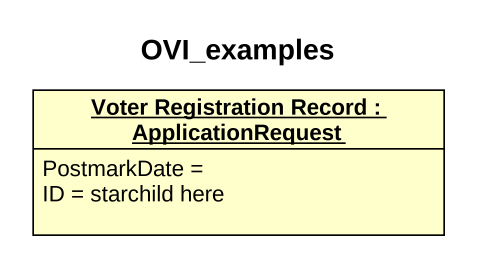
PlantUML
@startuml
title OVI_examples
hide circle
hide empty members
object "Voter Registration Record : ApplicationRequest" as Voter_Registration_Record {
  PostmarkDate =
  ID = starchild here
}
@enduml
